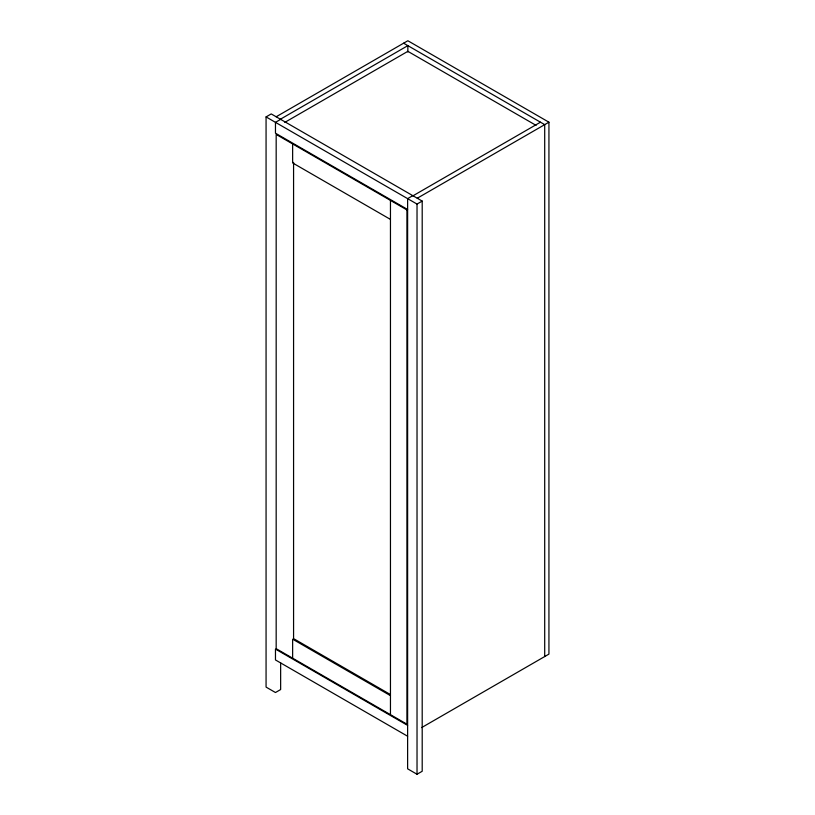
<?xml version="1.0" encoding="UTF-8"?>
<svg xmlns="http://www.w3.org/2000/svg" width="815" height="815" viewBox="0 0 815 815"><rect width="100%" height="100%" fill="white"/><g stroke="black" fill="none" stroke-linecap="round" stroke-linejoin="round"><path stroke-width="1.22" d="M280.645 662.809L280.645 689.541L275.47 692.526L266.067 687.096L266.067 116.912L271.232 113.927L422.201 201.081L422.201 771.265L417.025 774.25L407.622 768.82L407.622 198.636L412.787 195.651M276.173 116.769L407.857 40.75L548.933 122.199L548.933 654.109L421.65 727.591M280.411 119.214L407.857 45.64L407.857 51.997M280.645 119.357L275.47 122.342L275.47 133.202L407.622 209.496M284.802 122.382L407.857 51.335L536.087 125.378M413.022 195.783L540.467 122.199M417.26 198.228L548.933 122.199M266.067 116.912L417.025 204.066L422.201 201.081M403.619 43.195L544.705 124.644L544.705 656.544M390.456 219.408L292.636 162.929L292.636 143.929M390.293 694.472L293.573 638.624L293.573 162.389M390.456 695.643L292.636 639.174L292.636 658.174M407.622 725.381L275.47 649.086L275.47 659.946L407.622 736.24M417.025 204.066L417.025 774.25M390.456 200.398L390.456 714.653M406.909 209.903L276.173 134.424L276.173 648.679L406.909 724.158L406.909 209.903"/></g></svg>
